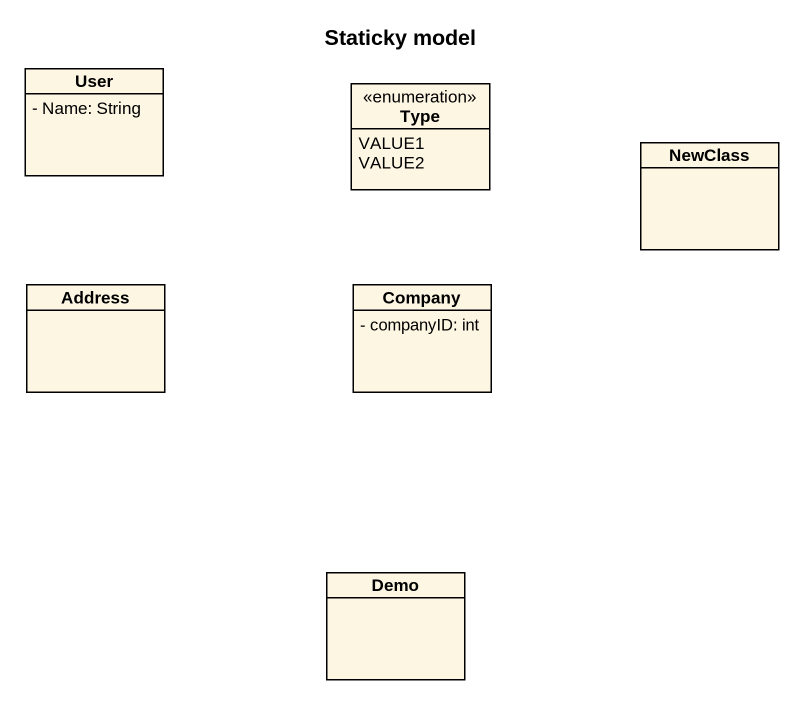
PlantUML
@startuml
title Staticky model
hide circle
hide empty members
skinparam classAttributeIconSize 0
class User {
  - Name: String
}
enum Type {
  VALUE1
  VALUE2
}
class NewClass
class Address
class Company {
  - companyID: int
}
class Demo
@enduml
